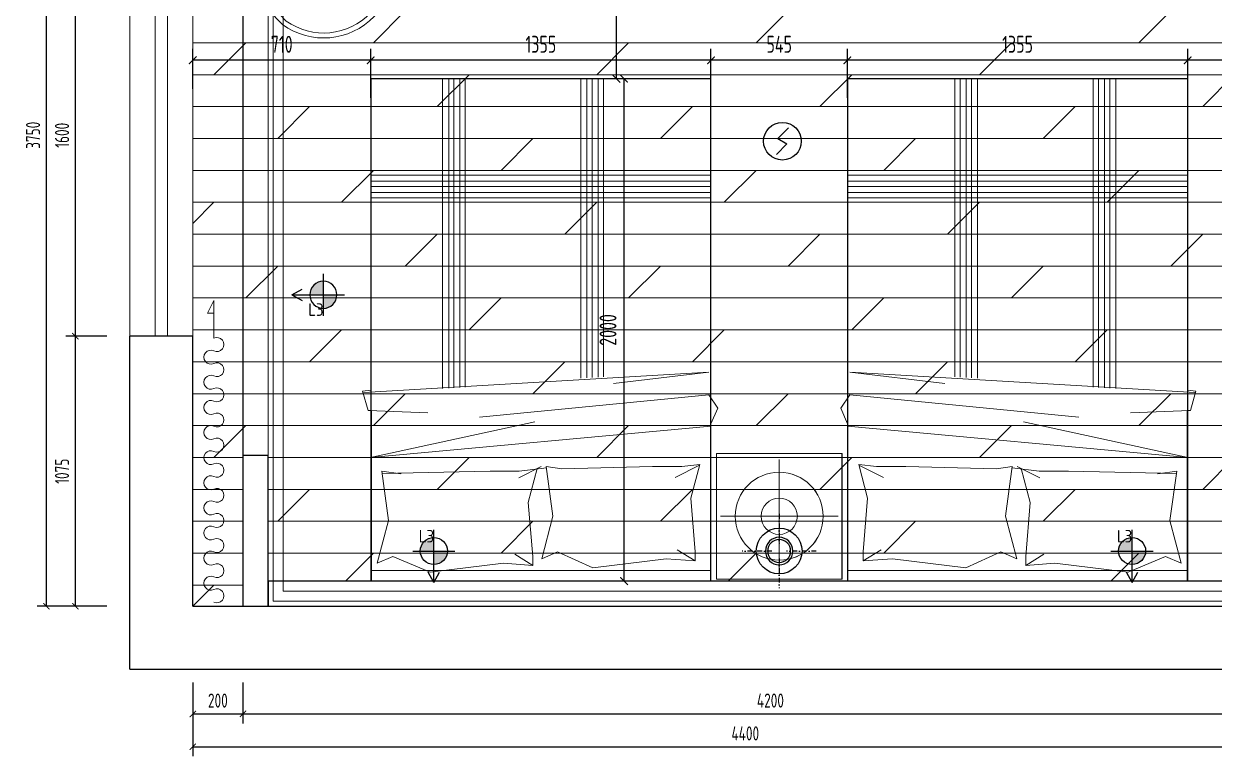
# Model space of a CAD drawing. Header units: millimetres. Extents: x 84706 to 149902, y -6776 to 26155.
# Drawn here: x 104526 to 109266, y 11638 to 14554 of the extents above; entities that cross this region are included whole.
import ezdxf

# ---------------------------------------------------------------- set-up
doc = ezdxf.new("R2010")
doc.units = ezdxf.units.MM
for name, pattern in [('DASH', [8.89, 6.35, -2.54]), ('DASHDOTX2', [50.8, 25.4, -12.7, 0, -12.7]), ('HIDDEN', [9.525, 6.35, -3.175])]:
    doc.linetypes.add(name, pattern=pattern)
doc.layers.get('Defpoints').update_dxf_attribs({"color": 250})
for name, color, linetype in [('EE8-【立面完成线】Finish', 20, 'Continuous'), ('P-01-墙体完成面', 3, 'Continuous'), ('P-04-天花Ceiling Lighting', 1, 'Continuous'), ('P-07-地坪Floor', 20, 'Continuous'), ('WALL【墙体】', 7, 'Continuous')]:
    doc.layers.add(name, color=color, linetype=linetype)
for name, color, linetype, lineweight in [('FC-Material【地坪分割线】', 138, 'Continuous', 0), ('FF-Curtain【平面窗帘】', 32, 'Continuous', 0), ('FF-Finish【平面完成尺寸】', 44, 'Continuous', 0), ('FF-Win【窗】', 132, 'Continuous', 0), ('FF-【活动成品家具】', 51, 'Continuous', 0), ('RC-dimensions', 44, 'Continuous', 0), ('RC-Modelling【天花造型】', 30, 'Continuous', 0)]:
    doc.layers.add(name, color=color, linetype=linetype, lineweight=lineweight)
doc.styles.add('MT-DIM', font='ARCHS.SHX', dxfattribs={"width": 0.8})
doc.styles.add('尺寸标注', font='ARCHS.SHX', dxfattribs={"width": 0.8})
doc.dimstyles.new('海龙1：25', dxfattribs={"dimscale": 25, "dimtxt": 2.25, "dimasz": 1, "dimexe": 1.5, "dimexo": 1, "dimgap": 1, "dimtad": 1, "dimdec": 0, "dimrnd": 5, "dimdsep": 46, "dimtxsty": '尺寸标注', "dimblk": 'ARCHTICK', "dimblk1": 'ARCHTICK', "dimblk2": 'ARCHTICK', "dimcen": 1, "dimclrd": 44, "dimclre": 44, "dimclrt": 2, "dimadec": 0, "dimazin": 0, "dimtfac": 1, "dimtdec": 0, "dimtix": 1, "dimtmove": 2, "dimatfit": 3, "dimldrblk": 'hl_arrow2', "dimfxl": 0, "dimarcsym": 0})

# ---------------------------------------------------------------- blocks, each defined once
blk = doc.blocks.new('hlw_3_1600_250')
for p, q in [((-0.5, 0.078125), (0.5, 0.078125)), ((-0.5, -0.078125), (0.5, -0.078125))]:
    blk.add_line(p, q)
at = {"linetype": 'HIDDEN', "ltscale": 15}
for p, q in [((-0.5, 0.015625), (0.5, 0.015625)), ((-0.5, -0.015625), (0.5, -0.015625))]:
    blk.add_line(p, q, dxfattribs=at)
blk = doc.blocks.new('1500平10100181')
at = {"ltscale": 300}
for p, q in [((-749, 1000), (603.1, 1000)), ((-749, 1000), (-749, 374.1)), ((603.1, 1000), (603.1, 320.9)), ((603.1, 1000), (603.1, 345.9)), ((-1270.6, 991.6), (-770.6, 991.6)), ((-1270.6, 491.6), (-1270.6, 991.6)), ((-770.6, 991.6), (-770.6, 491.6)), ((-770.6, 491.6), (-1270.6, 491.6)), ((-1270.6, 491.6), (-770.6, 491.6)), ((-749, 374.1), (-775.9, 311.5)), ((-775.9, 311.5), (-740.1, 257.9)), ((-749, 271.3), (-749, -1000)), ((638.5, 243.1), (606, 239.9)), ((606, 239.9), (606, -999.7)), ((-749, -1000), (603.1, -1000)), ((603.1, -1000), (-749, -1000))]:
    blk.add_line(p, q, dxfattribs=at)
at = {"color": 8}
for p, q in [((-1020.6, 966.9), (-1020.6, 516.3)), ((-770.6, 491.6), (-770.6, 991.6)), ((-749, 958.2), (603.1, 958.2)), ((77.1, 928.5), (369.1, 964.2)), ((369.1, 964.2), (517.3, 901.6)), ((-686.4, 883.8), (-686.4, 919.5)), ((-686.4, 919.5), (-614.8, 874.8)), ((-686.4, 919.5), (-570, 910.6)), ((-570, 910.6), (-278, 946.4)), ((-278, 946.4), (-137.7, 883.8)), ((-137.7, 883.8), (-75, 910.6)), ((-75, 910.6), (-119.8, 740.7)), ((-39.2, 937.4), (32.4, 892.7)), ((-39.2, 937.4), (77.1, 928.5)), ((-39.2, 901.6), (-39.2, 937.4)), ((-21.3, 687.1), (-39.2, 901.6)), ((517.3, 901.6), (580, 928.5)), ((580, 928.5), (535.2, 758.6)), ((-668.5, 669.2), (-686.4, 883.8)), ((535.2, 758.6), (562.1, 561.9)), ((-1254.7, 741.6), (-786.5, 741.6)), ((-119.8, 740.7), (-92.9, 544)), ((-704.3, 535), (-668.5, 669.2)), ((-57.5, 551.6), (-21.3, 687.1)), ((-605.8, 587.2), (-703.4, 538.5)), ((16.7, 588.7), (-72.8, 544)), ((560.7, 572.1), (130.8, 561.9)), ((486.3, 572.7), (485.7, 570.5)), ((562.1, 561.9), (486.3, 572.7)), ((-632.7, 544), (-704.3, 535)), ((-516.3, 544), (-632.7, 544)), ((-155.6, 552.9), (-516.3, 544)), ((-92.9, 544), (-155.6, 552.9)), ((14.5, 561.9), (-93.5, 548.4)), ((130.8, 561.9), (14.5, 561.9)), ((-749, 383), (606.9, 508.2)), ((606.9, 508.2), (-48.2, 365.2)), ((-740.1, 257.9), (172.2, 347.3)), ((603.1, 345.9), (603.1, 320.9)), ((378.1, 329.4), (615.8, 320.5)), ((603.1, 320.9), (616.4, 320.9)), ((616.4, 320.9), (638.5, 243.1)), ((633.7, 248.9), (-740.1, 168.4)), ((-740.1, 168.4), (-360.8, 213.2)), ((-255.2, -1000), (-255.2, 190.1)), ((-231.2, -1000), (-231.2, 191.4)), ((229.7, -1000), (229.7, 227.8)), ((250.5, -1000), (250.5, 228.9)), ((274.6, -1000), (274.6, 230.2)), ((295.4, -1000), (295.4, 231.3)), ((319.4, -1000), (319.4, 232.6)), ((-320.9, -1000), (-320.9, 186.7)), ((-300.1, -1000), (-300.1, 187.8)), ((-276, -1000), (-276, 189)), ((-749, -526.3), (603.1, -526.3)), ((-749, -547.1), (603.1, -547.1)), ((-749, -571.3), (603.1, -571.3)), ((-749, -592.1), (603.1, -592.1)), ((-749, -616), (603.1, -616))]:
    blk.add_line(p, q, dxfattribs=at)
for radius in [175, 72.2]:
    blk.add_circle((-1020.6, 741.6), radius, dxfattribs=at)
blk = doc.blocks.new('_ArchTick')
at = {"color": 2, "linetype": 'ByBlock', "const_width": 0.15}
blk.add_lwpolyline([(-0.5, -0.5), (0.5, 0.5)], dxfattribs=at)
blk = doc.blocks.new('*D207')
at = {"layer": 'Defpoints', "color": 0, "transparency": 16777216}
for p in [(104731.4, 13309.9), (105031.4, 13309.9), (105031.4, 12234.9)]:
    blk.add_point(p, dxfattribs=at)
at = {"layer": 'RC-dimensions', "color": 44, "lineweight": -2, "transparency": 16777216}
for p, q in [((104856.4, 13309.9), (104693.9, 13309.9)), ((104731.4, 12234.9), (104731.4, 13309.9)), ((104856.4, 12234.9), (104693.9, 12234.9))]:
    blk.add_line(p, q, dxfattribs=at)
at = {"layer": 'RC-dimensions', "color": 44, "lineweight": -2, "transparency": 16777216, "xscale": 25, "yscale": 25, "zscale": 25}
for p, rotation in [((104731.4, 13309.9), 90), ((104731.4, 12234.9), 270)]:
    blk.add_blockref('_ArchTick', p, dxfattribs=dict(at, rotation=rotation))
at = {"layer": 'RC-dimensions', "color": 2, "transparency": 16777216, "insert": (104678.3, 12772.4), "char_height": 56.25, "attachment_point": 5, "rotation": 90, "style": '尺寸标注'}
blk.add_mtext('1075', dxfattribs=at)
blk = doc.blocks.new('hl_arrow2')
at = {"color": 2}
blk.add_line((-0.22, 0), (-1, 0), dxfattribs=at)
blk.add_lwpolyline([(-0.22, 0), (-0.86, -0.69), (-0.65, -0.86), (0, 0), (-0.65, 0.86), (-0.86, 0.69)], close=True, dxfattribs=at)
for points in [[(-0.86, 0.69), (-0.65, 0.86), (-0.22, 0), (0, 0)], [(-0.86, -0.69), (-0.65, -0.86), (-0.22, 0), (0, 0)]]:
    blk.add_solid(points, dxfattribs=at)
blk = doc.blocks.new('*D209')
at = {"layer": 'Defpoints', "color": 0, "transparency": 16777216}
for p in [(104731.4, 14909.9), (105031.4, 14909.9), (105031.4, 13309.9)]:
    blk.add_point(p, dxfattribs=at)
at = {"layer": 'RC-dimensions', "color": 44, "lineweight": -2, "transparency": 16777216}
for p, q in [((104856.4, 14909.9), (104693.9, 14909.9)), ((104731.4, 13309.9), (104731.4, 14909.9)), ((104856.4, 13309.9), (104693.9, 13309.9))]:
    blk.add_line(p, q, dxfattribs=at)
at = {"layer": 'RC-dimensions', "color": 44, "lineweight": -2, "transparency": 16777216, "xscale": 25, "yscale": 25, "zscale": 25}
for p, rotation in [((104731.4, 14909.9), 90), ((104731.4, 13309.9), 270)]:
    blk.add_blockref('_ArchTick', p, dxfattribs=dict(at, rotation=rotation))
at = {"layer": 'RC-dimensions', "color": 2, "transparency": 16777216, "insert": (104678.3, 14109.9), "char_height": 56.25, "attachment_point": 5, "rotation": 90, "style": '尺寸标注'}
blk.add_mtext('1600', dxfattribs=at)
blk = doc.blocks.new('*D210')
at = {"layer": 'Defpoints', "color": 0, "transparency": 16777216}
for p in [(105198.8, 11975.6), (109598.8, 11975.6), (109598.8, 11675.6)]:
    blk.add_point(p, dxfattribs=at)
at = {"layer": 'RC-dimensions', "color": 44, "lineweight": -2, "transparency": 16777216}
for p, q in [((105198.8, 11800.6), (105198.8, 11638.1)), ((109598.8, 11800.6), (109598.8, 11638.1)), ((105198.8, 11675.6), (109598.8, 11675.6))]:
    blk.add_line(p, q, dxfattribs=at)
at = {"layer": 'RC-dimensions', "color": 44, "lineweight": -2, "transparency": 16777216, "xscale": 25, "yscale": 25, "zscale": 25, "rotation": 180}
blk.add_blockref('_ArchTick', (105198.8, 11675.6), dxfattribs=at)
at = {"layer": 'RC-dimensions', "color": 44, "lineweight": -2, "transparency": 16777216, "xscale": 25, "yscale": 25, "zscale": 25}
blk.add_blockref('_ArchTick', (109598.8, 11675.6), dxfattribs=at)
at = {"layer": 'RC-dimensions', "color": 2, "transparency": 16777216, "insert": (107398.8, 11728.7), "char_height": 56.25, "attachment_point": 5, "style": '尺寸标注'}
blk.add_mtext('4400', dxfattribs=at)
blk = doc.blocks.new('*D214')
at = {"layer": 'Defpoints', "color": 0, "transparency": 16777216}
for p in [(105198.8, 12106.3), (105398.8, 12106.3), (105398.8, 11806.3)]:
    blk.add_point(p, dxfattribs=at)
at = {"layer": 'RC-dimensions', "color": 44, "lineweight": -2, "transparency": 16777216}
for p, q in [((105198.8, 11931.3), (105198.8, 11768.8)), ((105398.8, 11931.3), (105398.8, 11768.8)), ((105198.8, 11806.3), (105398.8, 11806.3))]:
    blk.add_line(p, q, dxfattribs=at)
at = {"layer": 'RC-dimensions', "color": 44, "lineweight": -2, "transparency": 16777216, "xscale": 25, "yscale": 25, "zscale": 25, "rotation": 180}
blk.add_blockref('_ArchTick', (105198.8, 11806.3), dxfattribs=at)
at = {"layer": 'RC-dimensions', "color": 44, "lineweight": -2, "transparency": 16777216, "xscale": 25, "yscale": 25, "zscale": 25}
blk.add_blockref('_ArchTick', (105398.8, 11806.3), dxfattribs=at)
at = {"layer": 'RC-dimensions', "color": 2, "transparency": 16777216, "insert": (105298.8, 11859.5), "char_height": 56.25, "attachment_point": 5, "style": '尺寸标注'}
blk.add_mtext('200', dxfattribs=at)
blk = doc.blocks.new('*D217')
at = {"layer": 'Defpoints', "color": 0, "transparency": 16777216}
for p in [(105398.8, 12106.3), (109598.8, 12106.3), (109598.8, 11806.3)]:
    blk.add_point(p, dxfattribs=at)
at = {"layer": 'RC-dimensions', "color": 44, "lineweight": -2, "transparency": 16777216}
for p, q in [((105398.8, 11931.3), (105398.8, 11768.8)), ((109598.8, 11931.3), (109598.8, 11768.8)), ((105398.8, 11806.3), (109598.8, 11806.3))]:
    blk.add_line(p, q, dxfattribs=at)
at = {"layer": 'RC-dimensions', "color": 44, "lineweight": -2, "transparency": 16777216, "xscale": 25, "yscale": 25, "zscale": 25, "rotation": 180}
blk.add_blockref('_ArchTick', (105398.8, 11806.3), dxfattribs=at)
at = {"layer": 'RC-dimensions', "color": 44, "lineweight": -2, "transparency": 16777216, "xscale": 25, "yscale": 25, "zscale": 25}
blk.add_blockref('_ArchTick', (109598.8, 11806.3), dxfattribs=at)
at = {"layer": 'RC-dimensions', "color": 2, "transparency": 16777216, "insert": (107498.8, 11859.5), "char_height": 56.25, "attachment_point": 5, "style": '尺寸标注'}
blk.add_mtext('4200', dxfattribs=at)
blk = doc.blocks.new('*D223')
at = {"layer": 'Defpoints', "color": 0, "transparency": 16777216}
for p in [(109160.5, 14408.4), (109160.5, 14108.4), (109598.8, 14108.4)]:
    blk.add_point(p, dxfattribs=at)
at = {"layer": 'FF-Finish【平面完成尺寸】', "color": 44, "lineweight": -2, "transparency": 16777216}
for p, q in [((109160.5, 14258.4), (109160.5, 14453.4)), ((109598.8, 14258.4), (109598.8, 14453.4)), ((109598.8, 14408.4), (109160.5, 14408.4))]:
    blk.add_line(p, q, dxfattribs=at)
at = {"layer": 'FF-Finish【平面完成尺寸】', "color": 44, "lineweight": -2, "transparency": 16777216, "xscale": 30, "yscale": 30, "zscale": 30, "rotation": 180}
blk.add_blockref('_ArchTick', (109160.5, 14408.4), dxfattribs=at)
at = {"layer": 'FF-Finish【平面完成尺寸】', "color": 44, "lineweight": -2, "transparency": 16777216, "xscale": 30, "yscale": 30, "zscale": 30}
blk.add_blockref('_ArchTick', (109598.8, 14408.4), dxfattribs=at)
at = {"layer": 'FF-Finish【平面完成尺寸】', "color": 2, "transparency": 16777216, "insert": (109379.7, 14472.1), "char_height": 67.5, "attachment_point": 5, "style": '尺寸标注'}
blk.add_mtext('440', dxfattribs=at)
blk = doc.blocks.new('*D228')
at = {"layer": 'Defpoints', "color": 0, "transparency": 16777216}
for p in [(105907.2, 14408.4), (105907.2, 14108.4), (107262.2, 14108.4)]:
    blk.add_point(p, dxfattribs=at)
at = {"layer": 'FF-Finish【平面完成尺寸】', "color": 44, "lineweight": -2, "transparency": 16777216}
for p, q in [((105907.2, 14258.4), (105907.2, 14453.4)), ((107262.2, 14258.4), (107262.2, 14453.4)), ((107262.2, 14408.4), (105907.2, 14408.4))]:
    blk.add_line(p, q, dxfattribs=at)
at = {"layer": 'FF-Finish【平面完成尺寸】', "color": 44, "lineweight": -2, "transparency": 16777216, "xscale": 30, "yscale": 30, "zscale": 30, "rotation": 180}
blk.add_blockref('_ArchTick', (105907.2, 14408.4), dxfattribs=at)
at = {"layer": 'FF-Finish【平面完成尺寸】', "color": 44, "lineweight": -2, "transparency": 16777216, "xscale": 30, "yscale": 30, "zscale": 30}
blk.add_blockref('_ArchTick', (107262.2, 14408.4), dxfattribs=at)
at = {"layer": 'FF-Finish【平面完成尺寸】', "color": 2, "transparency": 16777216, "insert": (106584.7, 14472.1), "char_height": 67.5, "attachment_point": 5, "style": '尺寸标注'}
blk.add_mtext('1355', dxfattribs=at)
blk = doc.blocks.new('*D229')
at = {"layer": 'Defpoints', "color": 0, "transparency": 16777216}
for p in [(107262.2, 14408.4), (107262.2, 14108.4), (107805.4, 14108.4)]:
    blk.add_point(p, dxfattribs=at)
at = {"layer": 'FF-Finish【平面完成尺寸】', "color": 44, "lineweight": -2, "transparency": 16777216}
for p, q in [((107262.2, 14258.4), (107262.2, 14453.4)), ((107805.4, 14258.4), (107805.4, 14453.4)), ((107805.4, 14408.4), (107262.2, 14408.4))]:
    blk.add_line(p, q, dxfattribs=at)
at = {"layer": 'FF-Finish【平面完成尺寸】', "color": 44, "lineweight": -2, "transparency": 16777216, "xscale": 30, "yscale": 30, "zscale": 30, "rotation": 180}
blk.add_blockref('_ArchTick', (107262.2, 14408.4), dxfattribs=at)
at = {"layer": 'FF-Finish【平面完成尺寸】', "color": 44, "lineweight": -2, "transparency": 16777216, "xscale": 30, "yscale": 30, "zscale": 30}
blk.add_blockref('_ArchTick', (107805.4, 14408.4), dxfattribs=at)
at = {"layer": 'FF-Finish【平面完成尺寸】', "color": 2, "transparency": 16777216, "insert": (107533.8, 14472.1), "char_height": 67.5, "attachment_point": 5, "style": '尺寸标注'}
blk.add_mtext('545', dxfattribs=at)
blk = doc.blocks.new('*D230')
at = {"layer": 'Defpoints', "color": 0, "transparency": 16777216}
for p in [(107805.4, 14408.4), (107805.4, 14108.4), (109160.5, 14108.4)]:
    blk.add_point(p, dxfattribs=at)
at = {"layer": 'FF-Finish【平面完成尺寸】', "color": 44, "lineweight": -2, "transparency": 16777216}
for p, q in [((107805.4, 14258.4), (107805.4, 14453.4)), ((109160.5, 14258.4), (109160.5, 14453.4)), ((109160.5, 14408.4), (107805.4, 14408.4))]:
    blk.add_line(p, q, dxfattribs=at)
at = {"layer": 'FF-Finish【平面完成尺寸】', "color": 44, "lineweight": -2, "transparency": 16777216, "xscale": 30, "yscale": 30, "zscale": 30, "rotation": 180}
blk.add_blockref('_ArchTick', (107805.4, 14408.4), dxfattribs=at)
at = {"layer": 'FF-Finish【平面完成尺寸】', "color": 44, "lineweight": -2, "transparency": 16777216, "xscale": 30, "yscale": 30, "zscale": 30}
blk.add_blockref('_ArchTick', (109160.5, 14408.4), dxfattribs=at)
at = {"layer": 'FF-Finish【平面完成尺寸】', "color": 2, "transparency": 16777216, "insert": (108483, 14472.1), "char_height": 67.5, "attachment_point": 5, "style": '尺寸标注'}
blk.add_mtext('1355', dxfattribs=at)
blk = doc.blocks.new('*D235')
at = {"layer": 'Defpoints', "color": 0, "transparency": 16777216}
for p in [(104616.1, 15984.9), (104916.1, 15984.9), (104916.1, 12234.9)]:
    blk.add_point(p, dxfattribs=at)
at = {"layer": 'RC-dimensions', "color": 44, "lineweight": -2, "transparency": 16777216}
for p, q in [((104741.1, 15984.9), (104578.6, 15984.9)), ((104616.1, 12234.9), (104616.1, 15984.9)), ((104741.1, 12234.9), (104578.6, 12234.9))]:
    blk.add_line(p, q, dxfattribs=at)
at = {"layer": 'RC-dimensions', "color": 44, "lineweight": -2, "transparency": 16777216, "xscale": 25, "yscale": 25, "zscale": 25}
for p, rotation in [((104616.1, 15984.9), 90), ((104616.1, 12234.9), 270)]:
    blk.add_blockref('_ArchTick', p, dxfattribs=dict(at, rotation=rotation))
at = {"layer": 'RC-dimensions', "color": 2, "transparency": 16777216, "insert": (104563, 14109.9), "char_height": 56.25, "attachment_point": 5, "rotation": 90, "style": '尺寸标注'}
blk.add_mtext('3750', dxfattribs=at)
blk = doc.blocks.new('休闲椅10134189')
for p, q in [((20, 520.7), (-20, 520.7)), ((20, 500.7), (-20, 500.7)), ((-255, 240), (-255, 15)), ((-235, 240), (-235, 25)), ((235, 25), (235, 240)), ((255, 15), (255, 240)), ((-213.8, 0), (-240, 0)), ((-213.8, 20), (-230, 20)), ((-208.8, 15), (-208.8, 5)), ((211.1, 5), (211.1, 15)), ((216.1, 20), (230, 20)), ((216.1, 0), (240, 0))]:
    blk.add_line(p, q)
at = {"color": 8}
for p, q in [((1.9, 422.5), (-2.9, 422.5)), ((-137.5, 321.1), (-217.7, 40.6)), ((219.4, 40.6), (136.2, 322.3)), ((-213, 34), (214.7, 34)), ((-208.8, 10), (211.1, 10))]:
    blk.add_line(p, q, dxfattribs=at)
for centre, radius, start, end in [((22.8, 246.2), 277.8, 98.857, 181.2811), ((23.1, 246.2), 258.2, 99.6156, 181.3699), ((-22.8, 246.2), 277.8, 358.7189, 81.143), ((-23.1, 246.2), 258.2, 358.6301, 80.3844), ((-240, 15), 15, 180, 270), ((-230, 25), 5, 180, 270), ((-213.8, 15), 5, 0, 90), ((-213.8, 5), 5, 270, 0), ((216.1, 15), 5, 90, 180), ((216.1, 5), 5, 180, 270), ((230, 25), 5, 270, 0), ((240, 15), 15, 270, 0)]:
    blk.add_arc(centre, radius, start, end)
for centre, radius, start, end in [((-2.9, 282.5), 140, 90, 163.9909), ((1.9, 282.5), 140, 16.5099, 90), ((-820.5, 693.1), 774.9, 319.0763, 333.244), ((816.6, 697.6), 773.3, 207.1049, 221.2873), ((-213, 39), 5, 161.1358, 270), ((-235.1, 16.9), 26.3, 355.7728, 46.6504), ((250.6, 15), 38.3, 146.5043, 174.6625), ((214.7, 39), 5, 270, 19.4277)]:
    blk.add_arc(centre, radius, start, end, dxfattribs=at)
blk = doc.blocks.new('*D728')
at = {"layer": 'Defpoints', "color": 0, "transparency": 16777216}
for p in [(106915.9, 14334.9), (107132.8, 14334.9), (107132.8, 12334.9)]:
    blk.add_point(p, dxfattribs=at)
at = {"layer": 'FF-Finish【平面完成尺寸】', "color": 44, "lineweight": -2, "transparency": 16777216}
for p, q in [((107065.9, 14334.9), (106870.9, 14334.9)), ((106915.9, 12334.9), (106915.9, 14334.9)), ((107065.9, 12334.9), (106870.9, 12334.9))]:
    blk.add_line(p, q, dxfattribs=at)
at = {"layer": 'FF-Finish【平面完成尺寸】', "color": 44, "lineweight": -2, "transparency": 16777216, "xscale": 30, "yscale": 30, "zscale": 30}
for p, rotation in [((106915.9, 14334.9), 90), ((106915.9, 12334.9), 270)]:
    blk.add_blockref('_ArchTick', p, dxfattribs=dict(at, rotation=rotation))
at = {"layer": 'FF-Finish【平面完成尺寸】', "color": 2, "transparency": 16777216, "insert": (106852.2, 13334.9), "char_height": 67.5, "attachment_point": 5, "rotation": 90, "style": '尺寸标注'}
blk.add_mtext('2000', dxfattribs=at)
blk = doc.blocks.new('*D729')
at = {"layer": 'Defpoints', "color": 0, "transparency": 16777216}
for p in [(106885.8, 15384.9), (107217.7, 15384.9), (107102.7, 14334.9)]:
    blk.add_point(p, dxfattribs=at)
at = {"layer": 'FF-Finish【平面完成尺寸】', "color": 44, "lineweight": -2, "transparency": 16777216}
for p, q in [((107035.8, 15384.9), (106840.8, 15384.9)), ((106885.8, 14334.9), (106885.8, 15384.9)), ((107035.8, 14334.9), (106840.8, 14334.9))]:
    blk.add_line(p, q, dxfattribs=at)
at = {"layer": 'FF-Finish【平面完成尺寸】', "color": 44, "lineweight": -2, "transparency": 16777216, "xscale": 30, "yscale": 30, "zscale": 30}
for p, rotation in [((106885.8, 15384.9), 90), ((106885.8, 14334.9), 270)]:
    blk.add_blockref('_ArchTick', p, dxfattribs=dict(at, rotation=rotation))
at = {"layer": 'FF-Finish【平面完成尺寸】', "color": 2, "transparency": 16777216, "insert": (106822.1, 14859.9), "char_height": 67.5, "attachment_point": 5, "rotation": 90, "style": '尺寸标注'}
blk.add_mtext('1050', dxfattribs=at)
blk = doc.blocks.new('MT感烟')
at = {"layer": 'P-04-天花Ceiling Lighting', "color": 251, "linetype": 'Continuous'}
for p, q in [((24, 53.1), (-18.2, 10.9)), ((-24, -53.1), (18.2, -10.9))]:
    blk.add_line(p, q, dxfattribs=at)
at = {"layer": 'P-04-天花Ceiling Lighting', "color": 251}
blk.add_line((-18.2, 10.9), (18.2, -10.9), dxfattribs=at)
at = {"layer": 'P-04-天花Ceiling Lighting', "color": 1}
blk.add_circle((0, 0), 75, dxfattribs=at)
blk = doc.blocks.new('*U258')
at = {"layer": 'P-04-天花Ceiling Lighting'}
h = blk.add_hatch(color=8, dxfattribs=at)
h.paths.add_polyline_path([(-54, 0), (0, 0), (0, 54, 0.414214)])
h.paths.add_polyline_path([(0, -54, 0.414214), (54, 0), (0, 0)])
at = {"layer": 'P-04-天花Ceiling Lighting', "color": 8}
for p, q in [((0, 124.9), (-22.8, 84.2)), ((0, 124.9), (0, -84)), ((0, 124.9), (22.8, 84.2)), ((84, 0), (-84, 0))]:
    blk.add_line(p, q, dxfattribs=at)
at = {"layer": 'P-04-天花Ceiling Lighting', "color": 1}
blk.add_circle((0, 0), 54, dxfattribs=at)
at = {"layer": 'P-04-天花Ceiling Lighting', "color": 50, "style": 'MT-DIM'}
blk.add_attdef('L1', (60, -84), '', height=50, dxfattribs=at)
blk = doc.blocks.new('A$C41E945C4')
at = {"color": 8, "linetype": 'DASHDOTX2', "ltscale": 0.02}
for p, q in [((3.91, 7.83), (3.91, 4.7)), ((3.13, 3.91), (0, 3.91)), ((7.83, 3.91), (4.7, 3.91)), ((3.91, 3.13), (3.91, 0))]:
    blk.add_line(p, q, dxfattribs=at)
blk.add_circle((3.91, 3.91), 2.41)
at = {"color": 250, "linetype": 'Continuous', "lineweight": -3, "ltscale": 0.2, "extrusion": (0, 0, -1)}
for major_axis, start_param, end_param in [((0, 1.45), -1.570278715729624, 4.712906591449959), ((0, 1.21), -1.570657665638633, 4.712527641540948)]:
    blk.add_ellipse((3.91, 3.91), major_axis=major_axis, ratio=1, start_param=start_param, end_param=end_param, dxfattribs=at)
blk = doc.blocks.new('*U1014')
at = {"layer": 'P-04-天花Ceiling Lighting'}
h = blk.add_hatch(color=8, dxfattribs=at)
h.paths.add_polyline_path([(0, 54), (0, 0), (54, 0, 0.414214)])
h.paths.add_polyline_path([(-54, 0, 0.414214), (0, -54), (0, 0)])
at = {"layer": 'P-04-天花Ceiling Lighting', "color": 8}
for p, q in [((0, -84), (0, 84)), ((124.9, 0), (-84, 0)), ((124.9, 0), (84.2, 22.8)), ((124.9, 0), (84.2, -22.8))]:
    blk.add_line(p, q, dxfattribs=at)
at = {"layer": 'P-04-天花Ceiling Lighting', "color": 1}
blk.add_circle((0, 0), 54, dxfattribs=at)
at = {"layer": 'P-04-天花Ceiling Lighting', "color": 50, "style": 'MT-DIM'}
blk.add_attdef('L1', (60, -84), '', height=50, dxfattribs=at)
blk = doc.blocks.new('*D1055')
at = {"layer": 'Defpoints', "color": 0, "transparency": 16777216}
for p in [(105198.8, 14408.4), (105198.8, 14264.2), (105907.2, 14108.4)]:
    blk.add_point(p, dxfattribs=at)
at = {"layer": 'FF-Finish【平面完成尺寸】', "color": 44, "lineweight": -2, "transparency": 16777216}
for p, q in [((105198.8, 14294.2), (105198.8, 14453.4)), ((105907.2, 14258.4), (105907.2, 14453.4)), ((105907.2, 14408.4), (105198.8, 14408.4))]:
    blk.add_line(p, q, dxfattribs=at)
at = {"layer": 'FF-Finish【平面完成尺寸】', "color": 44, "lineweight": -2, "transparency": 16777216, "xscale": 30, "yscale": 30, "zscale": 30, "rotation": 180}
blk.add_blockref('_ArchTick', (105198.8, 14408.4), dxfattribs=at)
at = {"layer": 'FF-Finish【平面完成尺寸】', "color": 44, "lineweight": -2, "transparency": 16777216, "xscale": 30, "yscale": 30, "zscale": 30}
blk.add_blockref('_ArchTick', (105907.2, 14408.4), dxfattribs=at)
at = {"layer": 'FF-Finish【平面完成尺寸】', "color": 2, "transparency": 16777216, "insert": (105553, 14472.1), "char_height": 67.5, "attachment_point": 5, "style": '尺寸标注'}
blk.add_mtext('710', dxfattribs=at)

msp = doc.modelspace()

# ---------------------------------------------------------------- hatches: boundary and pattern name
at = {"layer": 'FC-Material【地坪分割线】'}
h = msp.add_hatch(dxfattribs=at)
h.set_pattern_fill('DOLMIT', color=250, scale=20)
h.paths.add_polyline_path([(109598.8, 15384.9), (109598.8, 15934.9), (106548.9, 15934.9), (106548.9, 15984.9), (105498.8, 15984.9), (105498.8, 15384.9), (105398.8, 15384.9), (105398.8, 15984.9), (105198.8, 15984.9), (105198.8, 14909.9), (105198.8, 13309.9), (105198.8, 12234.9), (105398.8, 12234.9), (105398.8, 12834.9), (105498.8, 12834.9), (105498.8, 12334.9), (106075.1, 12334.9), (107027.2, 12334.9), (107970.4, 12334.9), (108925.5, 12334.9), (109598.8, 12334.9), (109598.8, 12574.9), (109598.8, 13774.9), (109598.8, 14234.9)])

# ---------------------------------------------------------------- linework, layer by layer
at = {"layer": 'Defpoints'}
msp.add_line((105398.8, 15984.9), (105398.8, 12234.9), dxfattribs=at)
at = {"layer": 'EE8-【立面完成线】Finish', "color": 3}
msp.add_lwpolyline([(105498.8, 12234.9), (109598.8, 12234.9), (109598.8, 12334.9), (105498.8, 12334.9)], close=True, dxfattribs=at)
at = {"layer": 'FF-Curtain【平面窗帘】'}
msp.add_lwpolyline([(105283, 12251.6, 1.6), (105283, 12301.6, -1.6), (105283, 12351.6, 1.6), (105283, 12401.6, -1.6), (105283, 12451.6, 1.6), (105283, 12501.6, -1.6), (105283, 12551.6, 1.6), (105283, 12601.6, -1.6), (105283, 12651.6, 1.6), (105283, 12701.6, -1.6), (105283, 12751.6, 1.6), (105283, 12801.6, -1.6), (105283, 12851.6, 1.6), (105283, 12901.6, -1.6), (105283, 12951.6, 1.6), (105283, 13001.6, -1.6), (105283, 13051.6, 1.6), (105283, 13101.6, -1.6), (105283, 13151.6, 1.6), (105283, 13201.6, -1.6), (105283, 13251.6, 1.6), (105283, 13301.6), (105283, 13351.6), (105283, 13401.6), (105283, 13451.6), (105258, 13401.6), (105283, 13401.6)], format="xyb", dxfattribs=at)
at = {"layer": 'P-01-墙体完成面'}
msp.add_lwpolyline([(105498.8, 12234.9), (105498.8, 12834.9), (105398.8, 12834.9), (105398.8, 12234.9)], dxfattribs=at)
at = {"layer": 'P-07-地坪Floor', "color": 251, "linetype": 'DASH', "ltscale": 0.3}
for points in [[(107262.2, 12334.9), (107262.2, 14334.6), (105907.2, 14334.6), (105907.2, 12334.9)], [(109160.5, 12334.9), (109160.5, 14334.6), (107805.4, 14334.6), (107805.4, 12334.9)]]:
    msp.add_lwpolyline(points, dxfattribs=at)
at = {"layer": 'RC-Modelling【天花造型】'}
msp.add_line((105498.8, 12834.9), (105498.8, 15384.9), dxfattribs=at)
msp.add_lwpolyline([(105518.8, 15914.9), (109578.8, 15914.9), (109578.8, 12254.9), (105518.8, 12254.9)], close=True, dxfattribs=at)
at = {"layer": 'RC-Modelling【天花造型】', "color": 36}
msp.add_lwpolyline([(105558.8, 15874.9), (109538.8, 15874.9), (109538.8, 12294.9), (105558.8, 12294.9)], close=True, dxfattribs=at)
at = {"layer": 'WALL【墙体】'}
for p, q in [((104948.8, 11984.9), (104948.8, 13309.9)), ((105198.8, 13309.9), (104948.8, 13309.9)), ((105198.8, 12234.9), (105198.8, 13309.9)), ((105198.8, 12234.9), (111948.8, 12234.9)), ((104948.8, 11984.9), (112198.8, 11984.9))]:
    msp.add_line(p, q, dxfattribs=at)

# ---------------------------------------------------------------- block references
at = {"layer": 'FF-Win【窗】', "xscale": 1600, "yscale": 1600, "zscale": 1600, "rotation": 90}
msp.add_blockref('hlw_3_1600_250', (105073.8, 14109.9), dxfattribs=at)
at = {"layer": 'FF-【活动成品家具】'}
for name, p, rotation in [('休闲椅10134189', (105910.4, 14933), 135), ('1500平10100181', (106513.2, 13334.9), 180)]:
    msp.add_blockref(name, p, dxfattribs=dict(at, rotation=rotation))
at = {"layer": 'FF-【活动成品家具】', "xscale": -1, "rotation": 180}
msp.add_blockref('1500平10100181', (108554.5, 13334.9), dxfattribs=at)
at = {"layer": 'P-04-天花Ceiling Lighting', "color": 250}
msp.add_blockref('MT感烟', (107546.5, 14086.3), dxfattribs=at)
ref = msp.add_blockref('*U1014', (105718.8, 13474.9), dxfattribs=dict(at, xscale=-1))
ref.add_attrib('L1', 'L3', (105658.8, 13390.9), dxfattribs={"color": 50, "height": 50, "style": 'MT-DIM'})
at = {"layer": 'P-04-天花Ceiling Lighting', "color": 250, "xscale": 37.7395199997943, "yscale": 37.7395199997943, "zscale": 37.7395199997943}
msp.add_blockref('A$C41E945C4', (107386.1, 12307.2), dxfattribs=at)
at = {"layer": 'P-04-天花Ceiling Lighting', "color": 250}
ref = msp.add_blockref('*U258', (106158.8, 12454.9), dxfattribs=dict(at, rotation=180))
ref.add_attrib('L1', 'L3', (106098.8, 12488.9), dxfattribs={"color": 50, "height": 50, "style": 'MT-DIM'})
ref = msp.add_blockref('*U258', (108938.8, 12454.9), dxfattribs=dict(at, rotation=180))
ref.add_attrib('L1', 'L3', (108878.8, 12488.9), dxfattribs={"color": 50, "height": 50, "style": 'MT-DIM'})

# ---------------------------------------------------------------- dimensions: what is measured, and where the dimension line sits
at = {"layer": 'FF-Finish【平面完成尺寸】'}
for base, p1, p2, picture, middle in [((106885.8, 15384.9), (107102.7, 14334.9), (107217.7, 15384.9), '*D729', (106822.1, 14859.9)), ((106915.9, 14334.9), (107132.8, 12334.9), (107132.8, 14334.9), '*D728', (106852.2, 13334.9))]:
    dim = msp.add_linear_dim(base=base, p1=p1, p2=p2, angle=90, dimstyle='海龙1：25', override={"dimscale": 30}, dxfattribs=at)
    dim.commit()
    dim.dimension.update_dxf_attribs({"geometry": picture, "text_midpoint": middle})
at = {"layer": 'FF-Finish【平面完成尺寸】', "color": 1}
dim = msp.add_linear_dim(base=(105198.8, 14408.4), p1=(105907.2, 14108.4), p2=(105198.8, 14264.2), dimstyle='海龙1：25', override={"dimscale": 30}, dxfattribs=at)
dim.commit()
dim.dimension.update_dxf_attribs({"geometry": '*D1055', "text_midpoint": (105553, 14472.1)})
at = {"layer": 'FF-Finish【平面完成尺寸】'}
for base, p1, p2, picture, middle in [((105907.2, 14408.4), (107262.2, 14108.4), (105907.2, 14108.4), '*D228', (106584.7, 14472.1)), ((107262.2, 14408.4), (107805.4, 14108.4), (107262.2, 14108.4), '*D229', (107533.8, 14472.1)), ((107805.4, 14408.4), (109160.5, 14108.4), (107805.4, 14108.4), '*D230', (108483, 14472.1)), ((109160.5, 14408.4), (109598.8, 14108.4), (109160.5, 14108.4), '*D223', (109379.7, 14472.1))]:
    dim = msp.add_linear_dim(base=base, p1=p1, p2=p2, dimstyle='海龙1：25', override={"dimscale": 30}, dxfattribs=at)
    dim.commit()
    dim.dimension.update_dxf_attribs({"geometry": picture, "text_midpoint": middle})
at = {"layer": 'RC-dimensions'}
for base, p1, p2, angle, picture, middle in [((104616.1, 15984.9), (104916.1, 12234.9), (104916.1, 15984.9), 90, '*D235', (104563, 14109.9)), ((104731.4, 14909.9), (105031.4, 13309.9), (105031.4, 14909.9), 270, '*D209', (104678.3, 14109.9)), ((104731.4, 13309.9), (105031.4, 12234.9), (105031.4, 13309.9), 270, '*D207', (104678.3, 12772.4))]:
    dim = msp.add_linear_dim(base=base, p1=p1, p2=p2, angle=angle, dimstyle='海龙1：25', dxfattribs=at)
    dim.commit()
    dim.dimension.update_dxf_attribs({"geometry": picture, "text_midpoint": middle})
for base, p1, p2, picture, middle in [((105398.8, 11806.3), (105198.8, 12106.3), (105398.8, 12106.3), '*D214', (105298.8, 11859.5)), ((109598.8, 11806.3), (105398.8, 12106.3), (109598.8, 12106.3), '*D217', (107498.8, 11859.5)), ((109598.8, 11675.6), (105198.8, 11975.6), (109598.8, 11975.6), '*D210', (107398.8, 11728.7))]:
    dim = msp.add_linear_dim(base=base, p1=p1, p2=p2, dimstyle='海龙1：25', dxfattribs=at)
    dim.commit()
    dim.dimension.update_dxf_attribs({"geometry": picture, "text_midpoint": middle})

doc.saveas('drawing.dxf')
